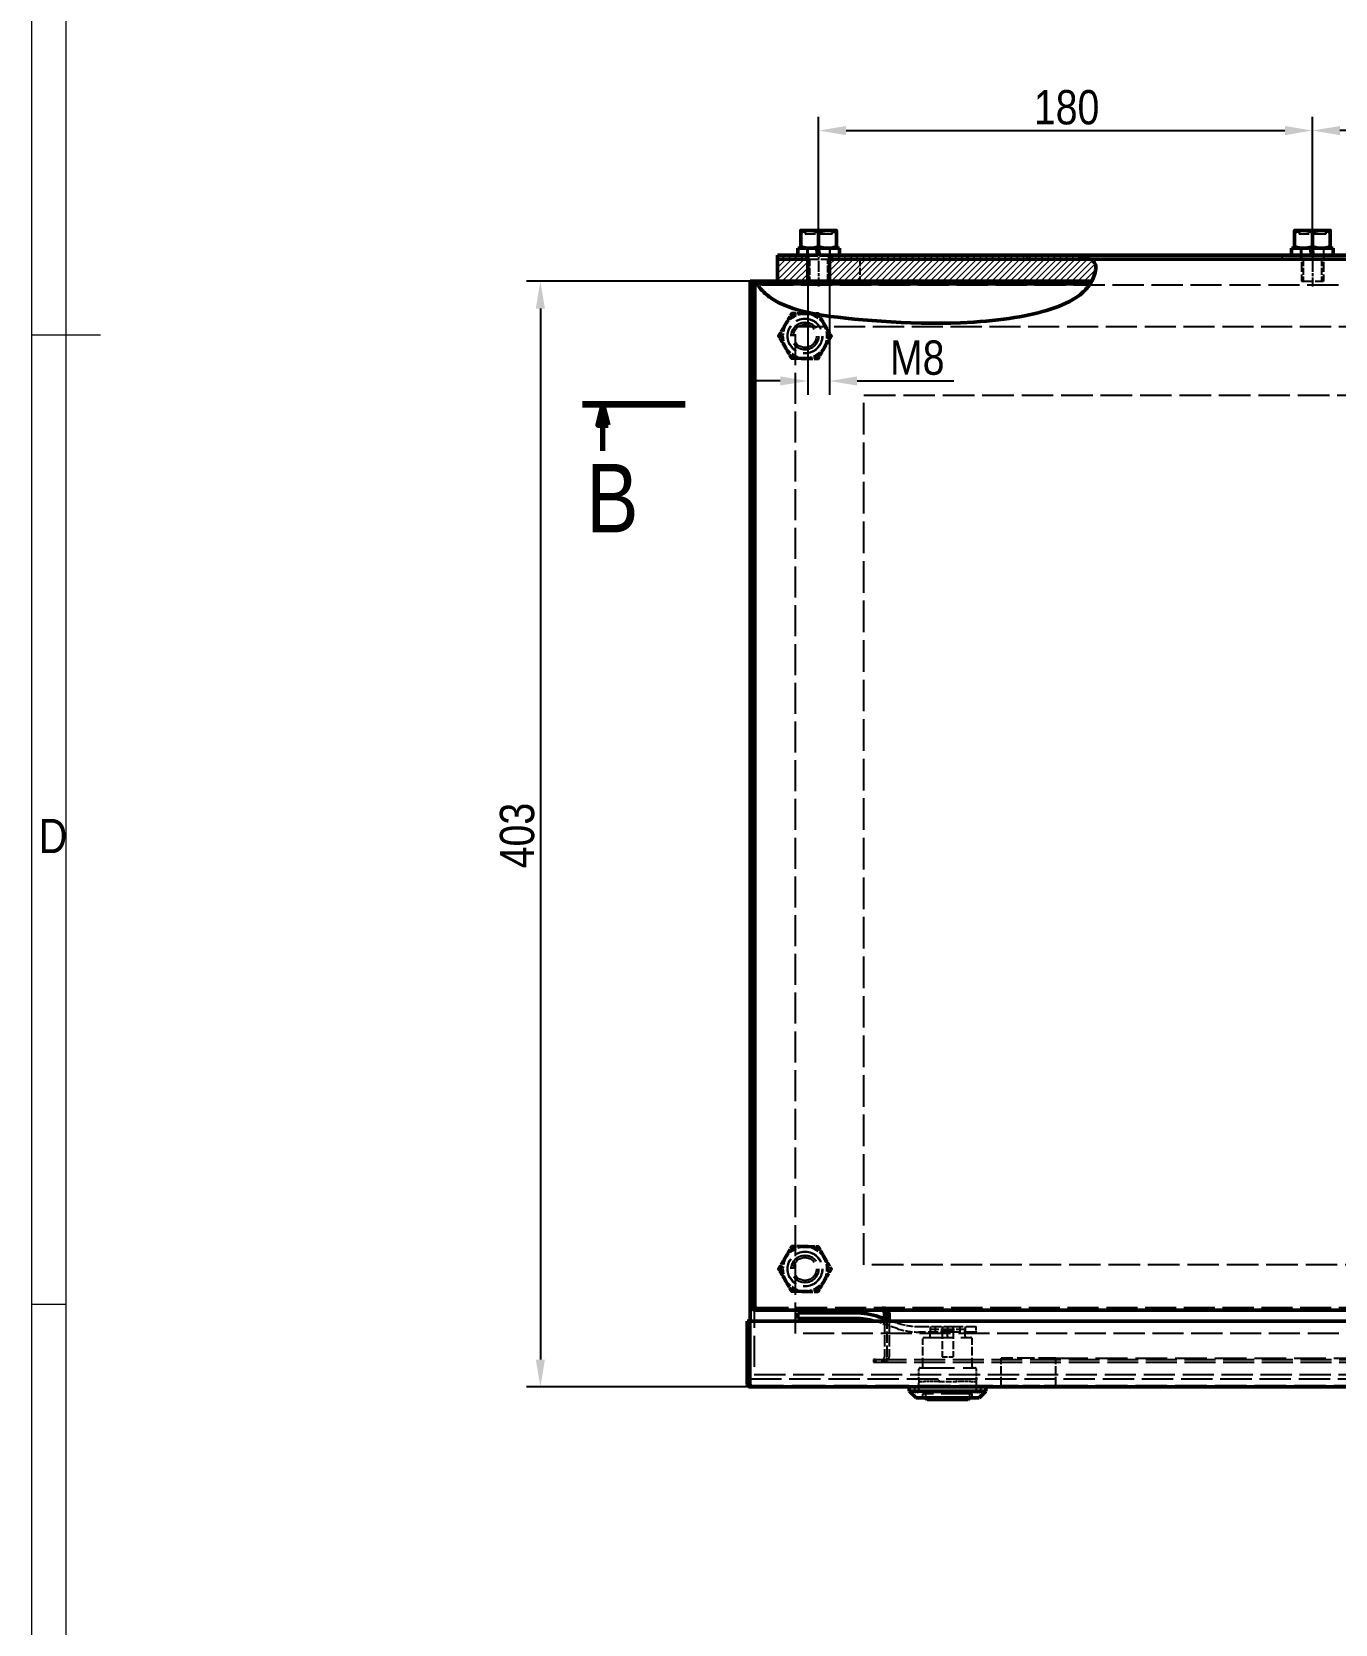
# Model space of a CAD drawing. Header units: millimetres. Extents: x 0 to 19094, y -1 to 2103.
# Drawn here: x 46 to 521, y 580 to 1161 of the extents above; entities that cross this region are included whole.
import ezdxf

# ---------------------------------------------------------------- set-up
doc = ezdxf.new("R2010")
doc.units = ezdxf.units.MM
doc.header["$LTSCALE"] = 2.5
for name, pattern in [('CHAIN', [0.7087, 0.4724, -0.0591, 0.1181, -0.0591]), ('DASHED', [0.2067, 0.1654, -0.0413]), ('DOUBLE_DASH_CHAIN', [1.2403, 0.6614, -0.0827, 0.1654, -0.0827, 0.1654, -0.0827])]:
    doc.linetypes.add(name, pattern=pattern)
for name, color, linetype, lineweight in [('Centerline (ANSI)', 7, 'Continuous', 25), ('Co ban', 7, 'Continuous', 50), ('Dimension (ANSI)', 7, 'Continuous', 25), ('Hatch (ANSI)', 7, 'Continuous', 18), ('Section Line (ANSI)', 7, 'DOUBLE_DASH_CHAIN', 70)]:
    doc.layers.add(name, color=color, linetype=linetype, lineweight=lineweight)
for name, color, linetype, lineweight, true_color in [('Khung ban ve', 5, 'Continuous', 15, 0x0000ff), ('Manh', 7, 'DASHED', 25, 0x008000), ('Manh khung ten', 7, 'Continuous', 15, 0x994c4c), ('Net chu', 30, 'Continuous', 15, 0xff7f00)]:
    doc.layers.add(name, color=color, linetype=linetype, lineweight=lineweight, true_color=true_color)
doc.styles.add('Linh_50', font='')
doc.styles.add('StandardAM_ANSI', font='')
doc.styles.add('Text Style102', font='')
doc.styles.get('Linh_50').set_extended_font_data('VNI-Helve-Condense')
doc.styles.get('StandardAM_ANSI').set_extended_font_data('VNI-Helve-Condense')
doc.styles.get('Text Style102').set_extended_font_data('VNI-Helve-Condense')
doc.dimstyles.new('Default - mm (ANSI)', dxfattribs={"dimscale": 2.5, "dimtxt": 5, "dimasz": 4, "dimexe": 2, "dimexo": 0.5, "dimgap": 0.8, "dimtad": 1, "dimtoh": 1, "dimdec": 0, "dimrnd": 1e-08, "dimzin": 4, "dimdsep": 46, "dimtxsty": 'StandardAM_ANSI', "dimcen": 0.09, "dimdle": 10, "dimclrd": 256, "dimclre": 256, "dimclrt": 256, "dimadec": 1, "dimazin": 1, "dimtfac": 0.61, "dimtofl": 0, "dimtmove": 0, "dimatfit": 3, "dimldrblk": 'DOT', "dimfxl": 1, "dimtolj": 1, "dimtzin": 4, "dimlwd": -1, "dimlwe": -1, "dimarcsym": 0})

# ---------------------------------------------------------------- blocks, each defined once
blk = doc.blocks.new('Borders A0_Khung chi tiet')
at = {"layer": 'Khung ban ve'}
for p, q in [((23.43, 10), (23.43, 830.09)), ((18.43, 420.04), (28.43, 420.04))]:
    blk.add_line(p, q, dxfattribs=at)
at = {"layer": 'Manh khung ten'}
for p, q in [((18.43, 5), (18.43, 835.09)), ((23.43, 278.72), (18.43, 278.72))]:
    blk.add_line(p, q, dxfattribs=at)
at = {"layer": 'Net chu', "style": 'Linh_50'}
blk.add_text('D', height=5, dxfattribs=at).set_placement((19.46, 344.5))
blk = doc.blocks.new('*D9')
at = {"layer": 'Defpoints', "color": 0, "transparency": 16777216}
for p in [(309.9, 1069.71), (231.45, 666.71), (307.9, 666.71)]:
    blk.add_point(p, dxfattribs=at)
at = {"layer": 'Dimension (ANSI)', "transparency": 16777216}
for p, q in [((308.65, 1069.71), (226.45, 1069.71)), ((231.45, 1059.71), (231.45, 676.71)), ((306.65, 666.71), (226.45, 666.71))]:
    blk.add_line(p, q, dxfattribs=at)
for points in [[(229.79, 1059.71), (233.12, 1059.71), (231.45, 1069.71)], [(229.79, 676.71), (233.12, 676.71), (231.45, 666.71)]]:
    blk.add_solid(points, dxfattribs=at)
at = {"layer": 'Dimension (ANSI)', "color": 150, "true_color": 0x0080ff, "transparency": 16777216, "insert": (216.69, 855.72), "char_height": 12.5, "attachment_point": 1, "rotation": 90, "style": 'StandardAM_ANSI'}
blk.add_mtext('\\A1;403', dxfattribs=at)
blk = doc.blocks.new('_Dot')
at = {"color": 0, "linetype": 'ByBlock', "lineweight": -2}
blk.add_line((-0.5, 0), (-1, 0), dxfattribs=at)
at = {"color": 0, "linetype": 'ByBlock', "const_width": 0.5}
blk.add_lwpolyline([(-0.25, 0, 1), (0.25, 0, 1)], format="xyb", close=True, dxfattribs=at)
blk = doc.blocks.new('2dTransSection1')
at = {"layer": 'Section Line (ANSI)', "linetype": 'Continuous', "lineweight": 140}
for p, q in [((113.71, 409.88), (98.71, 409.88)), ((405.06, 409.88), (390.06, 409.88))]:
    blk.add_line(p, q, dxfattribs=at)
at = {"layer": 'Section Line (ANSI)', "linetype": 'Continuous'}
for p, q in [((101.71, 409.88), (100.96, 406.88)), ((101.71, 406.88), (101.71, 409.88)), ((102.46, 406.88), (101.71, 409.88)), ((402.06, 409.88), (401.31, 406.88)), ((402.06, 406.88), (402.06, 409.88)), ((402.81, 406.88), (402.06, 409.88)), ((100.96, 406.88), (102.46, 406.88)), ((101.71, 403.17), (101.71, 406.88)), ((401.31, 406.88), (402.81, 406.88)), ((402.06, 403.17), (402.06, 406.88))]:
    blk.add_line(p, q, dxfattribs=at)
at = {"layer": 'Section Line (ANSI)', "linetype": 'Continuous', "flags": 128}
for points in [[(102.46, 406.88), (101.71, 409.88), (100.96, 406.88), (102.46, 406.88)], [(402.81, 406.88), (402.06, 409.88), (401.31, 406.88), (402.81, 406.88)]]:
    blk.add_lwpolyline(points, dxfattribs=at)
at = {"layer": 'Section Line (ANSI)'}
for points in [[(102.46, 406.88), (101.71, 409.88), (100.96, 406.88), (102.46, 406.88)], [(402.81, 406.88), (402.06, 409.88), (401.31, 406.88), (402.81, 406.88)]]:
    blk.add_solid(points, dxfattribs=at)
at = {"layer": 'Section Line (ANSI)', "char_height": 10, "attachment_point": 7, "style": 'Text Style102'}
for insert in [(99.26, 391.25), (399.63, 390.71)]:
    blk.add_mtext('B', dxfattribs=dict(at, insert=insert))
blk = doc.blocks.new('*D16')
at = {"layer": 'Defpoints', "color": 0, "transparency": 16777216}
for p in [(512.9, 1124.58), (332.9, 1083.14), (512.9, 1083.14)]:
    blk.add_point(p, dxfattribs=at)
at = {"layer": 'Dimension (ANSI)', "transparency": 16777216}
for p, q in [((332.9, 1084.39), (332.9, 1129.58)), ((512.9, 1084.39), (512.9, 1129.58)), ((342.9, 1124.58), (502.9, 1124.58))]:
    blk.add_line(p, q, dxfattribs=at)
for points in [[(342.9, 1126.24), (342.9, 1122.91), (332.9, 1124.58)], [(502.9, 1126.24), (502.9, 1122.91), (512.9, 1124.58)]]:
    blk.add_solid(points, dxfattribs=at)
at = {"layer": 'Dimension (ANSI)', "color": 150, "true_color": 0x0080ff, "transparency": 16777216, "insert": (411.35, 1139.34), "char_height": 12.5, "attachment_point": 1, "style": 'StandardAM_ANSI'}
blk.add_mtext('\\A1;180', dxfattribs=at)
blk = doc.blocks.new('*D17')
at = {"layer": 'Defpoints', "color": 0, "transparency": 16777216}
for p in [(512.9, 1124.58), (512.9, 1083.14), (692.9, 1083.14)]:
    blk.add_point(p, dxfattribs=at)
at = {"layer": 'Dimension (ANSI)', "transparency": 16777216}
for p, q in [((512.9, 1084.39), (512.9, 1129.58)), ((692.9, 1084.39), (692.9, 1129.58)), ((682.9, 1124.58), (522.9, 1124.58))]:
    blk.add_line(p, q, dxfattribs=at)
for points in [[(522.9, 1126.24), (522.9, 1122.91), (512.9, 1124.58)], [(682.9, 1126.24), (682.9, 1122.91), (692.9, 1124.58)]]:
    blk.add_solid(points, dxfattribs=at)
at = {"layer": 'Dimension (ANSI)', "color": 150, "true_color": 0x0080ff, "transparency": 16777216, "insert": (591.35, 1139.34), "char_height": 12.5, "attachment_point": 1, "style": 'StandardAM_ANSI'}
blk.add_mtext('\\A1;180', dxfattribs=at)
blk = doc.blocks.new('*D21')
at = {"layer": 'Defpoints', "color": 0, "transparency": 16777216}
for p in [(328.9, 1069.67), (336.9, 1069.67), (336.9, 1033.32)]:
    blk.add_point(p, dxfattribs=at)
at = {"layer": 'Dimension (ANSI)', "transparency": 16777216}
for p, q in [((328.9, 1068.42), (328.9, 1028.32)), ((336.9, 1068.42), (336.9, 1028.32)), ((318.9, 1033.32), (308.9, 1033.32)), ((346.9, 1033.32), (382.13, 1033.32))]:
    blk.add_line(p, q, dxfattribs=at)
for points in [[(318.9, 1034.99), (318.9, 1031.66), (328.9, 1033.32)], [(346.9, 1034.99), (346.9, 1031.66), (336.9, 1033.32)]]:
    blk.add_solid(points, dxfattribs=at)
at = {"layer": 'Dimension (ANSI)', "color": 150, "true_color": 0x0080ff, "transparency": 16777216, "insert": (358.9, 1048.09), "char_height": 12.5, "attachment_point": 1, "style": 'StandardAM_ANSI'}
blk.add_mtext('\\A1;\\fVNI-Helve-Condense|b0|i0;\\H12.5000;M8', dxfattribs=at)

msp = doc.modelspace()

# ---------------------------------------------------------------- hatches: boundary and pattern name
at = {"layer": 'Hatch (ANSI)'}
h = msp.add_hatch(dxfattribs=at)
h.set_pattern_fill('ANSI31', color=256, scale=12.7, angle=90.00021, style=0)
h.set_pattern_definition([(135.00021, (-90, 0), (-1.1225279, -1.1225361), [])])
edge = h.paths.add_edge_path()
edge.add_spline(control_points=[(427.733, 1079.205), (428.661, 1078.955), (429.539, 1078.693), (430.955, 1078.185), (431.502, 1077.95), (431.955, 1077.705)], knot_values=[0.2055939, 0.2055939, 0.2055939, 0.2055939, 0.5032039, 0.5032039, 0.7626505, 0.7626505, 0.7626505, 0.7626505], degree=3, periodic=0)
edge.add_line((431.955, 1077.705), (337.149, 1077.705))
edge.add_line((337.149, 1077.705), (337.149, 1079.205))
edge.add_line((337.149, 1079.205), (340.509, 1079.205))
edge.add_line((340.509, 1079.205), (427.733, 1079.205))
h.paths.add_polyline_path([(328.649, 1079.205), (328.649, 1077.705), (317.899, 1077.705), (317.899, 1079.205), (325.289, 1079.205)])
h = msp.add_hatch(dxfattribs=at)
h.set_pattern_fill('ANSI31', color=256, scale=12.7, style=0)
h.set_pattern_definition([(45, (-90, 0), (-1.122532, 1.122532), [])])
edge = h.paths.add_edge_path()
edge.add_line((336.899, 1077.705), (336.899, 1069.705))
edge.add_line((336.899, 1069.705), (432.456, 1069.705))
edge.add_spline(control_points=[(432.456, 1069.705), (433.218, 1071.134), (433.68, 1072.582), (433.928, 1074.197), (433.964, 1074.724), (433.847, 1075.58), (433.752, 1075.908), (433.411, 1076.555), (433.16, 1076.854), (432.585, 1077.33), (432.296, 1077.52), (431.955, 1077.705)], knot_values=[0.1325863, 0.1325863, 0.1325863, 0.1325863, 0.7300452, 0.7300452, 0.9949712, 0.9949712, 1.1729776, 1.1729776, 1.3690624, 1.3690624, 1.5126166, 1.5126166, 1.5126166, 1.5126166], degree=3, periodic=0)
edge.add_line((431.955, 1077.705), (337.149, 1077.705))
edge.add_line((337.149, 1077.705), (336.899, 1077.705))
h.paths.add_polyline_path([(328.899, 1077.705), (328.899, 1069.705), (317.899, 1069.705), (317.899, 1077.705), (328.649, 1077.705)])
h = msp.add_hatch(dxfattribs=at)
h.set_pattern_fill('ANSI31', color=256, scale=12.7, angle=-90, style=0)
h.set_pattern_definition([(315, (-90, 0), (1.122532, 1.122532), [])])
edge = h.paths.add_edge_path()
edge.add_line((328.899, 1069.705), (328.899, 1069.665))
edge.add_line((328.899, 1069.665), (336.899, 1069.665))
edge.add_line((336.899, 1069.665), (336.899, 1069.705))
edge.add_line((336.899, 1069.705), (432.456, 1069.705))
edge.add_spline(control_points=[(432.456, 1069.705), (432.456, 1069.705), (432.452, 1069.698), (432.425, 1069.647), (432.383, 1069.568), (432.249, 1069.328), (432.154, 1069.163), (431.985, 1068.888), (431.929, 1068.798), (431.869, 1068.705)], knot_values=[0.7208203, 0.7208203, 0.7208203, 0.7208203, 0.7476754, 0.7476754, 0.8135062, 0.8135062, 0.8862723, 0.8862723, 0.9194441, 0.9194441, 0.9194441, 0.9194441], degree=3, periodic=0)
edge.add_line((431.869, 1068.705), (310.434, 1068.705))
edge.add_spline(control_points=[(310.434, 1068.705), (310.412, 1068.738), (310.391, 1068.77), (310.234, 1069.012), (310.116, 1069.203), (309.949, 1069.482), (309.892, 1069.58), (309.833, 1069.683), (309.821, 1069.705), (309.821, 1069.705)], knot_values=[0.4046061, 0.4046061, 0.4046061, 0.4046061, 0.4171175, 0.4171175, 0.4998919, 0.4998919, 0.5680755, 0.5680755, 0.6177143, 0.6177143, 0.6177143, 0.6177143], degree=3, periodic=0)
edge.add_line((309.821, 1069.705), (317.899, 1069.705))
edge.add_line((317.899, 1069.705), (328.899, 1069.705))

# ---------------------------------------------------------------- linework, layer by layer
at = {"layer": 'Centerline (ANSI)', "linetype": 'CHAIN', "ltscale": 3.410825}
for p, q in [((332.899, 1083.14), (332.899, 1067.79)), ((512.899, 1083.14), (512.899, 1067.79))]:
    msp.add_line(p, q, dxfattribs=at)
at = {"layer": 'Co ban'}
for p, q in [((329.649, 1088.165), (326.399, 1088.165)), ((326.399, 1082.246), (326.399, 1087.584)), ((336.149, 1088.165), (329.649, 1088.165)), ((332.899, 1082.246), (332.899, 1087.584)), ((339.399, 1088.165), (336.149, 1088.165)), ((339.399, 1082.246), (339.399, 1087.584)), ((509.649, 1088.165), (506.399, 1088.165)), ((506.399, 1082.246), (506.399, 1087.584)), ((516.149, 1088.165), (509.649, 1088.165)), ((512.899, 1082.246), (512.899, 1087.584)), ((519.399, 1088.165), (516.149, 1088.165)), ((519.399, 1082.246), (519.399, 1087.584)), ((325.289, 1081.665), (332.158, 1081.665)), ((325.289, 1081.665), (325.289, 1079.205)), ((332.158, 1081.665), (332.591, 1079.205)), ((332.158, 1081.665), (332.773, 1081.665)), ((333.206, 1079.205), (332.773, 1081.665)), ((332.773, 1081.665), (340.509, 1081.665)), ((340.509, 1081.665), (340.509, 1079.205)), ((505.289, 1081.665), (512.158, 1081.665)), ((505.289, 1081.665), (505.289, 1079.205)), ((512.158, 1081.665), (512.591, 1079.205)), ((512.158, 1081.665), (512.773, 1081.665)), ((513.206, 1079.205), (512.773, 1081.665)), ((512.773, 1081.665), (520.509, 1081.665)), ((520.509, 1081.665), (520.509, 1079.205)), ((317.899, 1079.205), (325.289, 1079.205)), ((317.899, 1077.705), (317.899, 1079.205)), ((317.899, 1077.705), (328.899, 1077.705)), ((317.899, 1069.705), (317.899, 1077.705)), ((328.649, 1077.705), (317.899, 1077.705)), ((332.591, 1079.205), (325.289, 1079.205)), ((328.649, 1079.205), (328.649, 1077.705)), ((328.899, 1079.205), (328.899, 1069.665)), ((340.509, 1079.205), (333.206, 1079.205)), ((336.899, 1079.205), (336.899, 1069.665)), ((336.899, 1077.705), (431.955, 1077.705)), ((337.149, 1077.705), (337.149, 1079.205)), ((431.955, 1077.705), (337.149, 1077.705)), ((340.509, 1079.205), (427.733, 1079.205)), ((702.899, 1079.205), (427.733, 1079.205)), ((702.899, 1077.705), (431.955, 1077.705)), ((702.899, 1077.705), (431.955, 1077.705)), ((307.899, 1069.705), (307.899, 1067.705)), ((309.899, 1069.705), (307.899, 1069.705)), ((309.821, 1069.705), (328.899, 1069.705)), ((309.899, 1069.705), (399.821, 1069.705)), ((309.899, 1069.705), (309.899, 1067.705)), ((431.869, 1068.705), (310.434, 1068.705)), ((328.899, 1069.705), (317.899, 1069.705)), ((328.899, 1069.665), (336.899, 1069.665)), ((336.899, 1069.705), (432.456, 1069.705)), ((432.456, 1069.705), (336.899, 1069.705)), ((307.899, 1067.705), (307.899, 696.705)), ((308.899, 1067.705), (307.899, 1067.705)), ((308.899, 1067.705), (308.899, 696.705)), ((309.606, 1067.705), (309.899, 1067.705)), ((309.606, 696.705), (309.606, 1067.705)), ((307.899, 696.705), (307.899, 690.705)), ((306.899, 690.705), (306.899, 667.705)), ((307.399, 690.705), (306.899, 690.705)), ((307.399, 667.705), (307.399, 690.705)), ((307.752, 667.705), (307.752, 690.705)), ((307.752, 690.705), (806.045, 690.705)), ((309.899, 695.291), (309.899, 694.705)), ((309.899, 694.705), (310.606, 694.705)), ((805.192, 694.705), (310.606, 694.705)), ((325.37, 693.705), (327.293, 693.705)), ((325.37, 693.705), (325.37, 691.705)), ((327.293, 691.705), (325.37, 691.705)), ((327.293, 693.705), (346.313, 693.705)), ((346.313, 691.705), (327.293, 691.705)), ((354.852, 692.32), (356.899, 691.637)), ((356.899, 693.705), (356.899, 690.705)), ((357.899, 690.705), (357.899, 693.705)), ((357.899, 691.304), (358.606, 691.068)), ((358.606, 693.705), (358.606, 690.705)), ((307.399, 667.705), (306.899, 667.705)), ((307.899, 667.705), (307.752, 667.705)), ((307.899, 667.705), (307.899, 666.705)), ((805.899, 666.705), (307.899, 666.705)), ((365.899, 666.705), (365.899, 665.205)), ((368.399, 662.705), (365.899, 665.205)), ((393.899, 665.205), (365.899, 665.205)), ((368.399, 662.705), (391.399, 662.705)), ((387.399, 662.205), (372.399, 662.205)), ((391.399, 662.705), (393.899, 665.205)), ((393.899, 666.705), (393.899, 665.205))]:
    msp.add_line(p, q, dxfattribs=at)
for centre, radius, start, end in [((309.899, 1067.705), 2, 90, 180), ((309.899, 1067.705), 1, 90, 180), ((309.899, 696.705), 1, 180, 260.634461), ((346.313, 666.705), 27, 71.565051, 90), ((346.313, 666.705), 25, 73.739795, 90), ((355.899, 693.705), 2, 0, 24.556595), ((307.899, 667.705), 1, 180, 270), ((307.899, 667.705), 0.5, 180, 270), ((372.399, 662.705), 0.5, 180, 270), ((387.399, 662.705), 0.5, 270, 0)]:
    msp.add_arc(centre, radius, start, end, dxfattribs=at)
for points in [[(326.399, 1087.584), (326.399, 1088.165), (326.399, 1088.165)], [(329.649, 1088.165), (328.141, 1088.165), (326.399, 1087.584)], [(332.899, 1087.584), (331.157, 1088.165), (329.649, 1088.165)], [(336.149, 1088.165), (334.641, 1088.165), (332.899, 1087.584)], [(339.399, 1087.584), (337.657, 1088.165), (336.149, 1088.165)], [(339.399, 1088.165), (339.399, 1088.165), (339.399, 1087.584)], [(506.399, 1087.584), (506.399, 1088.165), (506.399, 1088.165)], [(509.649, 1088.165), (508.141, 1088.165), (506.399, 1087.584)], [(512.899, 1087.584), (511.157, 1088.165), (509.649, 1088.165)], [(516.149, 1088.165), (514.641, 1088.165), (512.899, 1087.584)], [(519.399, 1087.584), (517.657, 1088.165), (516.149, 1088.165)], [(519.399, 1088.165), (519.399, 1088.165), (519.399, 1087.584)], [(326.399, 1082.246), (328.141, 1081.665), (329.649, 1081.665)], [(326.399, 1081.665), (326.399, 1081.665), (326.399, 1082.246)], [(329.649, 1081.665), (331.157, 1081.665), (332.899, 1082.246)], [(332.899, 1082.246), (334.641, 1081.665), (336.149, 1081.665)], [(336.149, 1081.665), (337.657, 1081.665), (339.399, 1082.246)], [(339.399, 1082.246), (339.399, 1081.665), (339.399, 1081.665)], [(506.399, 1082.246), (508.141, 1081.665), (509.649, 1081.665)], [(506.399, 1081.665), (506.399, 1081.665), (506.399, 1082.246)], [(509.649, 1081.665), (511.157, 1081.665), (512.899, 1082.246)], [(512.899, 1082.246), (514.641, 1081.665), (516.149, 1081.665)], [(516.149, 1081.665), (517.657, 1081.665), (519.399, 1082.246)], [(519.399, 1082.246), (519.399, 1081.665), (519.399, 1081.665)]]:
    msp.add_rational_spline(points, [1, 1.0379548493, 1], degree=2, dxfattribs=at)
for points, knots in [([(427.733, 1079.205), (428.661, 1078.955), (429.539, 1078.693), (430.955, 1078.185), (431.502, 1077.95), (431.955, 1077.705)], [0.20559393, 0.20559393, 0.20559393, 0.20559393, 0.50320388, 0.50320388, 0.7626505, 0.7626505, 0.7626505, 0.7626505]), ([(431.955, 1077.705), (432.296, 1077.52), (432.585, 1077.33), (433.16, 1076.854), (433.411, 1076.555), (433.752, 1075.908), (433.847, 1075.58), (433.964, 1074.724), (433.928, 1074.197), (433.68, 1072.582), (433.218, 1071.134), (432.456, 1069.705)], [0.1325863, 0.1325863, 0.1325863, 0.1325863, 0.2761405, 0.2761405, 0.4722254, 0.4722254, 0.6502318, 0.6502318, 0.9151577, 0.9151577, 1.5126166, 1.5126166, 1.5126166, 1.5126166]), ([(311.144, 1067.705), (311.115, 1067.743), (311.086, 1067.782), (310.946, 1067.968), (310.837, 1068.118), (310.603, 1068.45), (310.481, 1068.631), (310.234, 1069.012), (310.116, 1069.203), (309.949, 1069.482), (309.892, 1069.58), (309.833, 1069.683), (309.821, 1069.705), (309.821, 1069.705)], [0.28185795, 0.28185795, 0.28185795, 0.28185795, 0.29591986, 0.29591986, 0.3499853, 0.3499853, 0.41711755, 0.41711755, 0.49989195, 0.49989195, 0.56807554, 0.56807554, 0.61771427, 0.61771427, 0.61771427, 0.61771427]), ([(432.456, 1069.705), (432.456, 1069.705), (432.452, 1069.698), (432.425, 1069.647), (432.383, 1069.568), (432.249, 1069.328), (432.154, 1069.163), (431.928, 1068.794), (431.8, 1068.596), (431.56, 1068.244), (431.453, 1068.095), (431.283, 1067.866), (431.222, 1067.785), (431.16, 1067.705)], [0.72082026, 0.72082026, 0.72082026, 0.72082026, 0.74767535, 0.74767535, 0.8135062, 0.8135062, 0.88627234, 0.88627234, 0.95577868, 0.95577868, 1.00566682, 1.00566682, 1.03282275, 1.03282275, 1.03282275, 1.03282275]), ([(431.16, 1067.705), (430.188, 1066.454), (428.81, 1065.105), (423.734, 1061.757), (419.95, 1060.217), (408.292, 1056.737), (397.785, 1055.068), (366.055, 1053.802), (343.639, 1055.645), (327.267, 1058.521), (322.755, 1059.739), (317.352, 1062.347), (315.758, 1063.309), (313.127, 1065.428), (312.064, 1066.501), (311.144, 1067.705)], [0.0605664, 0.0605664, 0.0605664, 0.0605664, 0.5102366, 0.5102366, 1.1750131, 1.1750131, 2.4288252, 2.4288252, 4.202982, 4.202982, 5.0592822, 5.0592822, 5.4421655, 5.4421655, 5.7562879, 5.7562879, 5.7562879, 5.7562879]), ([(307.899, 696.705), (307.899, 695.959), (308.355, 695.231), (309.026, 694.906), (309.297, 694.774), (309.598, 694.705), (309.899, 694.705)], [0, 0, 0, 0, 1.1192119, 1.1192119, 1.1192119, 1.5707963, 1.5707963, 1.5707963, 1.5707963]), ([(310.606, 694.705), (310.233, 694.705), (309.869, 695.161), (309.706, 695.832), (309.64, 696.103), (309.606, 696.404), (309.606, 696.705)], [-1.5707963, -1.5707963, -1.5707963, -1.5707963, -0.4515844, -0.4515844, -0.4515844, 0, 0, 0, 0]), ([(356.899, 693.705), (356.899, 694.098), (356.645, 694.478), (356.282, 694.629), (356.161, 694.679), (356.03, 694.705), (355.899, 694.705)], [-3.1415927, -3.1415927, -3.1415927, -3.1415927, -1.9641934, -1.9641934, -1.9641934, -1.5707963, -1.5707963, -1.5707963, -1.5707963]), ([(358.606, 693.705), (358.606, 694.098), (358.098, 694.478), (357.373, 694.629), (357.13, 694.679), (356.868, 694.705), (356.606, 694.705)], [-3.1415927, -3.1415927, -3.1415927, -3.1415927, -1.9641934, -1.9641934, -1.9641934, -1.5707963, -1.5707963, -1.5707963, -1.5707963])]:
    msp.add_open_spline(points, degree=3, knots=knots, dxfattribs=at)
at = {"layer": 'Manh', "ltscale": 0.990342}
for p, q in [((328.024, 1088.165), (328.024, 1086.865)), ((337.774, 1088.165), (337.774, 1086.865)), ((508.024, 1088.165), (508.024, 1086.865)), ((517.774, 1088.165), (517.774, 1086.865))]:
    msp.add_line(p, q, dxfattribs=at)
at = {"layer": 'Manh', "ltscale": 11.668273}
for p, q in [((337.774, 1086.865), (328.024, 1086.865)), ((517.774, 1086.865), (508.024, 1086.865))]:
    msp.add_line(p, q, dxfattribs=at)
at = {"layer": 'Manh', "ltscale": 1.874121}
for p, q in [((328.719, 1079.205), (328.719, 1081.665)), ((337.079, 1079.205), (337.079, 1081.665)), ((508.719, 1079.205), (508.719, 1081.665)), ((517.079, 1079.205), (517.079, 1081.665))]:
    msp.add_line(p, q, dxfattribs=at)
at = {"layer": 'Manh', "ltscale": 1.56937}
for p, q in [((328.899, 1081.265), (328.899, 1079.205)), ((336.899, 1081.265), (336.899, 1079.205))]:
    msp.add_line(p, q, dxfattribs=at)
at = {"layer": 'Manh', "ltscale": 8.837692}
for p, q in [((508.899, 1081.265), (508.899, 1069.665)), ((516.899, 1081.265), (516.899, 1069.665))]:
    msp.add_line(p, q, dxfattribs=at)
at = {"layer": 'Manh', "ltscale": 0.515311}
for p, q in [((328.899, 1077.705), (329.575, 1077.705)), ((336.222, 1077.705), (336.899, 1077.705)), ((329.575, 1069.705), (328.899, 1069.705)), ((336.899, 1069.705), (336.222, 1069.705))]:
    msp.add_line(p, q, dxfattribs=at)
at = {"layer": 'Manh', "ltscale": 6.094929}
for p, q in [((329.575, 1077.705), (329.575, 1069.705)), ((336.222, 1069.705), (336.222, 1077.705)), ((347.899, 1077.705), (347.899, 1069.705)), ((509.575, 1077.705), (509.575, 1069.705)), ((516.222, 1077.705), (516.222, 1069.705)), ((328.899, 1069.705), (336.899, 1069.705)), ((379.899, 687.705), (374.242, 687.705)), ((385.556, 687.705), (379.899, 687.705))]:
    msp.add_line(p, q, dxfattribs=at)
at = {"layer": 'Manh', "ltscale": 7.954738}
msp.add_line((329.575, 1077.705), (336.222, 1077.705), dxfattribs=at)
at = {"layer": 'Manh', "ltscale": 0.468879}
msp.add_line((333.206, 1079.205), (332.591, 1079.205), dxfattribs=at)
at = {"layer": 'Manh', "ltscale": 1.142718}
for p, q in [((386.899, 1077.705), (386.899, 1079.205)), ((408.899, 1077.705), (408.899, 1079.205)), ((501.899, 1077.705), (501.899, 1079.205)), ((508.649, 1077.705), (508.649, 1079.205)), ((517.149, 1077.705), (517.149, 1079.205)), ((367.899, 666.705), (367.899, 665.205)), ((369.399, 665.205), (369.399, 666.705)), ((370.899, 662.705), (370.899, 664.205)), ((371.899, 664.205), (371.899, 662.705)), ((387.899, 664.205), (387.899, 662.705)), ((388.899, 662.705), (388.899, 664.205)), ((391.899, 666.705), (391.899, 665.205))]:
    msp.add_line(p, q, dxfattribs=at)
at = {"layer": 'Manh', "ltscale": 27.437971}
msp.add_line((309.399, 1068.205), (309.399, 671.205), dxfattribs=at)
at = {"layer": 'Manh', "ltscale": 27.479439}
for p, q in [((806.399, 1068.205), (309.399, 1068.205)), ((309.399, 671.205), (806.399, 671.205))]:
    msp.add_line(p, q, dxfattribs=at)
at = {"layer": 'Manh', "ltscale": 29.200064}
msp.add_line((400.434, 1068.705), (309.899, 1068.705), dxfattribs=at)
at = {"layer": 'Manh', "ltscale": 0.761779}
for p, q in [((347.899, 1069.705), (347.899, 1068.705)), ((309.899, 695.705), (310.606, 695.705)), ((310.606, 695.705), (310.606, 694.705)), ((355.899, 694.705), (355.899, 695.705)), ((356.606, 695.705), (356.606, 694.705)), ((353.606, 676.705), (352.899, 676.705)), ((352.899, 676.705), (352.899, 675.705)), ((352.899, 675.705), (353.606, 675.705)), ((353.606, 676.705), (353.606, 675.705)), ((355.899, 676.705), (355.899, 675.705)), ((356.606, 676.705), (356.606, 675.705)), ((369.399, 667.205), (369.399, 668.205))]:
    msp.add_line(p, q, dxfattribs=at)
at = {"layer": 'Manh', "ltscale": 9.57395}
msp.add_line((508.899, 1069.665), (516.899, 1069.665), dxfattribs=at)
at = {"layer": 'Manh', "ltscale": 27.315693}
msp.add_line((324.399, 686.205), (324.399, 1053.205), dxfattribs=at)
at = {"layer": 'Manh', "ltscale": 27.385612}
for p, q in [((324.399, 1053.205), (791.399, 1053.205)), ((791.399, 686.205), (324.399, 686.205))]:
    msp.add_line(p, q, dxfattribs=at)
at = {"layer": 'Manh', "ltscale": 27.884066}
msp.add_line((349.399, 711.205), (349.399, 1028.205), dxfattribs=at)
at = {"layer": 'Manh', "ltscale": 27.826435}
for p, q in [((349.399, 1028.205), (766.399, 1028.205)), ((766.399, 711.205), (349.399, 711.205))]:
    msp.add_line(p, q, dxfattribs=at)
at = {"layer": 'Manh', "ltscale": 15.999352}
msp.add_line((307.899, 690.705), (307.899, 669.705), dxfattribs=at)
at = {"layer": 'Manh', "ltscale": 0.31548}
msp.add_line((309.899, 695.705), (309.899, 695.291), dxfattribs=at)
at = {"layer": 'Manh', "ltscale": 27.345955}
msp.add_line((310.606, 695.705), (805.192, 695.705), dxfattribs=at)
at = {"layer": 'Manh', "ltscale": 0.803525}
msp.add_line((356.899, 691.637), (357.899, 691.304), dxfattribs=at)
at = {"layer": 'Manh', "ltscale": 9.904323}
for p, q in [((356.899, 690.705), (356.899, 677.705)), ((357.899, 677.705), (357.899, 690.705)), ((358.606, 690.705), (358.606, 677.705))]:
    msp.add_line(p, q, dxfattribs=at)
at = {"layer": 'Manh', "ltscale": 2.851262}
msp.add_line((358.606, 691.068), (362.154, 689.885), dxfattribs=at)
at = {"layer": 'Manh', "ltscale": 5.868368}
msp.add_line((361.522, 687.988), (354.219, 690.422), dxfattribs=at)
at = {"layer": 'Manh', "ltscale": 8.842062}
for p, q in [((369.427, 688.705), (381.024, 688.705)), ((381.024, 686.705), (369.427, 686.705))]:
    msp.add_line(p, q, dxfattribs=at)
at = {"layer": 'Manh', "ltscale": 1.523657}
for p, q in [((373.535, 688.705), (373.535, 686.705)), ((373.535, 685.205), (373.535, 687.205)), ((375.399, 688.705), (375.399, 686.705)), ((378.035, 688.705), (378.035, 686.705)), ((379.899, 688.705), (379.899, 686.705)), ((379.899, 685.205), (379.899, 687.205)), ((381.763, 688.705), (381.763, 686.705)), ((384.399, 688.705), (384.399, 686.705)), ((386.263, 688.705), (386.263, 686.705)), ((386.263, 685.205), (386.263, 687.205)), ((390.37, 686.705), (390.37, 688.705))]:
    msp.add_line(p, q, dxfattribs=at)
at = {"layer": 'Manh', "ltscale": 0.53863}
for p, q in [((377.899, 687.205), (377.399, 687.705)), ((381.899, 687.205), (382.399, 687.705))]:
    msp.add_line(p, q, dxfattribs=at)
at = {"layer": 'Manh', "ltscale": 4.786925}
for p, q in [((377.899, 687.205), (381.899, 687.205)), ((377.899, 677.705), (381.899, 677.705))]:
    msp.add_line(p, q, dxfattribs=at)
at = {"layer": 'Manh', "ltscale": 7.237747}
for p, q in [((377.899, 687.205), (377.899, 677.705)), ((381.899, 687.205), (381.899, 677.705))]:
    msp.add_line(p, q, dxfattribs=at)
at = {"layer": 'Manh', "ltscale": 0.727532}
msp.add_line((379.899, 685.205), (379.899, 684.705), dxfattribs=at)
at = {"layer": 'Manh', "ltscale": 11.034303}
for p, q in [((381.024, 688.705), (390.37, 688.705)), ((390.37, 686.705), (381.024, 686.705))]:
    msp.add_line(p, q, dxfattribs=at)
at = {"layer": 'Manh', "ltscale": 7.618686}
for p, q in [((370.899, 674.205), (370.899, 684.205)), ((388.899, 674.205), (388.899, 684.205)), ((399.399, 667.205), (399.399, 677.205)), ((419.399, 667.205), (419.399, 677.205))]:
    msp.add_line(p, q, dxfattribs=at)
at = {"layer": 'Manh', "ltscale": 25.837965}
msp.add_line((371.399, 684.705), (388.399, 684.705), dxfattribs=at)
at = {"layer": 'Manh', "ltscale": 27.264954}
for p, q in [((353.606, 676.705), (762.192, 676.705)), ((353.606, 675.705), (762.192, 675.705))]:
    msp.add_line(p, q, dxfattribs=at)
at = {"layer": 'Manh', "ltscale": 3.047415}
for p, q in [((369.399, 669.205), (369.399, 673.205)), ((390.399, 669.205), (390.399, 673.205))]:
    msp.add_line(p, q, dxfattribs=at)
at = {"layer": 'Manh', "ltscale": 30.397606}
msp.add_line((369.899, 673.705), (389.899, 673.705), dxfattribs=at)
at = {"layer": 'Manh', "ltscale": 15.237473}
for p, q in [((419.399, 677.205), (399.399, 677.205)), ((399.399, 667.205), (419.399, 667.205))]:
    msp.add_line(p, q, dxfattribs=at)
at = {"layer": 'Manh', "ltscale": 28.009066}
for p, q in [((419.399, 677.205), (694.399, 677.205)), ((419.399, 667.205), (694.399, 667.205))]:
    msp.add_line(p, q, dxfattribs=at)
at = {"layer": 'Manh', "ltscale": 27.645311}
msp.add_line((307.899, 669.705), (807.899, 669.705), dxfattribs=at)
at = {"layer": 'Manh', "ltscale": 3.587162}
msp.add_line((369.399, 669.205), (369.399, 668.205), dxfattribs=at)
at = {"layer": 'Manh', "ltscale": 1.795034}
for p, q in [((369.899, 668.705), (371.399, 668.705)), ((388.399, 668.705), (389.899, 668.705))]:
    msp.add_line(p, q, dxfattribs=at)
at = {"layer": 'Manh', "ltscale": 2.251047}
for p, q in [((374.354, 668.705), (371.399, 668.705)), ((388.399, 668.705), (385.444, 668.705))]:
    msp.add_line(p, q, dxfattribs=at)
at = {"layer": 'Manh', "ltscale": 1.952863}
for p, q in [((376.697, 668.705), (374.354, 668.705)), ((385.444, 668.705), (383.1, 668.705))]:
    msp.add_line(p, q, dxfattribs=at)
at = {"layer": 'Manh', "ltscale": 0.21165}
for p, q in [((376.697, 668.983), (376.697, 668.705)), ((383.1, 668.705), (383.1, 668.983))]:
    msp.add_line(p, q, dxfattribs=at)
at = {"layer": 'Manh', "ltscale": 4.957244}
msp.add_line((376.697, 668.705), (383.1, 668.705), dxfattribs=at)
at = {"layer": 'Manh', "ltscale": 3.587153}
msp.add_line((390.399, 668.205), (390.399, 669.205), dxfattribs=at)
at = {"layer": 'Manh', "ltscale": 2.285536}
msp.add_line((390.399, 665.205), (390.399, 668.205), dxfattribs=at)
at = {"layer": 'Manh', "ltscale": 29.51137}
msp.add_line((307.899, 667.205), (399.399, 667.205), dxfattribs=at)
at = {"layer": 'Manh', "ltscale": 22.254475}
msp.add_line((391.399, 664.705), (368.399, 664.705), dxfattribs=at)
at = {"layer": 'Manh', "ltscale": 0.380839}
for p, q in [((369.399, 667.205), (369.399, 666.705)), ((375.038, 662.205), (375.038, 662.705)), ((375.503, 662.205), (375.503, 662.705)), ((376.567, 662.205), (376.567, 662.705)), ((376.766, 662.205), (376.766, 662.705)), ((377.251, 662.205), (377.251, 662.705)), ((377.651, 662.205), (377.651, 662.705)), ((378.116, 662.205), (378.116, 662.705)), ((379.718, 662.205), (379.718, 662.705)), ((380.183, 662.205), (380.183, 662.705)), ((380.85, 662.205), (380.85, 662.705)), ((381.315, 662.205), (381.315, 662.705)), ((382.878, 662.205), (382.878, 662.705)), ((383.244, 662.205), (383.244, 662.705)), ((383.709, 662.205), (383.709, 662.705)), ((385.272, 662.205), (385.272, 662.705)), ((391.899, 667.205), (391.899, 666.705)), ((483.399, 667.205), (483.399, 666.705)), ((487.399, 667.205), (487.399, 666.705)), ((501.649, 667.205), (501.649, 666.705)), ((507.149, 667.205), (507.149, 666.705)), ((509.399, 666.705), (509.399, 667.205))]:
    msp.add_line(p, q, dxfattribs=at)
at = {"layer": 'Manh', "ltscale": 27.357845}
msp.add_line((388.899, 664.205), (370.899, 664.205), dxfattribs=at)
at = {"layer": 'Manh', "ltscale": 25.837965}
for centre in [(327.899, 1049.705), (327.899, 709.705)]:
    msp.add_circle(centre, 6.375, dxfattribs=at)
at = {"layer": 'Manh', "ltscale": 25.331339}
for centre in [(327.899, 1049.705), (327.899, 709.705)]:
    msp.add_circle(centre, 6.25, dxfattribs=at)
at = {"layer": 'Manh', "ltscale": 30.397606}
for centre in [(327.899, 1049.705), (327.899, 709.705)]:
    msp.add_circle(centre, 5, dxfattribs=at)
at = {"layer": 'Manh', "ltscale": 30.020676}
for centre in [(327.899, 1049.705), (327.899, 709.705)]:
    msp.add_circle(centre, 4.938, dxfattribs=at)
at = {"layer": 'Manh', "ltscale": 25.461035}
for centre in [(327.899, 1049.705), (327.899, 709.705)]:
    msp.add_circle(centre, 4.188, dxfattribs=at)
at = {"layer": 'Manh', "ltscale": 0.478602}
for centre, start, end in [((328.499, 1081.265), 0, 90), ((337.299, 1081.265), 90, 180), ((508.499, 1081.265), 0, 90), ((517.299, 1081.265), 90, 180)]:
    msp.add_arc(centre, 0.4, start, end, dxfattribs=at)
at = {"layer": 'Manh', "ltscale": 6.781518}
for centre, start, end in [((327.899, 1049.705), 89.798161, 149.798161), ((327.899, 1049.705), 29.798161, 89.798161), ((327.899, 1049.705), 149.798161, 209.798161), ((327.899, 1049.705), 329.798161, 29.798161), ((327.899, 1049.705), 209.798161, 269.798161), ((327.899, 1049.705), 269.798161, 329.798161), ((327.899, 709.705), 149.798161, 209.798161), ((327.899, 709.705), 89.798161, 149.798161), ((327.899, 709.705), 29.798161, 89.798161), ((327.899, 709.705), 329.798161, 29.798161), ((327.899, 709.705), 209.798161, 269.798161), ((327.899, 709.705), 269.798161, 329.798161)]:
    msp.add_arc(centre, 8.5, start, end, dxfattribs=at)
at = {"layer": 'Manh', "ltscale": 6.382599}
for centre, start, end in [((327.899, 1049.705), 89.798161, 149.798161), ((327.899, 1049.705), 29.798161, 89.798161), ((327.899, 1049.705), 149.798161, 209.798161), ((327.899, 1049.705), 329.798161, 29.798161), ((327.899, 1049.705), 209.798161, 269.798161), ((327.899, 1049.705), 269.798161, 329.798161), ((327.899, 709.705), 89.798161, 149.798161), ((327.899, 709.705), 29.798161, 89.798161), ((327.899, 709.705), 149.798161, 209.798161), ((327.899, 709.705), 329.798161, 29.798161), ((327.899, 709.705), 209.798161, 269.798161), ((327.899, 709.705), 269.798161, 329.798161)]:
    msp.add_arc(centre, 8, start, end, dxfattribs=at)
at = {"layer": 'Manh', "ltscale": 1.455164}
msp.add_arc((310.606, 696.705), 1, 180, 270, dxfattribs=at)
at = {"layer": 'Manh', "ltscale": 0.17563}
msp.add_arc((309.899, 696.705), 1, 260.634461, 270, dxfattribs=at)
at = {"layer": 'Manh', "ltscale": 0.723342}
msp.add_arc((346.313, 666.705), 25, 71.565051, 73.739795, dxfattribs=at)
at = {"layer": 'Manh', "ltscale": 2.238558}
msp.add_arc((355.899, 693.705), 2, 24.556595, 90, dxfattribs=at)
at = {"layer": 'Manh', "ltscale": 2.910427}
for centre, start, end in [((356.606, 693.705), 0, 90), ((355.899, 677.705), 270, 0), ((356.606, 677.705), 270, 0)]:
    msp.add_arc(centre, 2, start, end, dxfattribs=at)
at = {"layer": 'Manh', "ltscale": 6.13265}
msp.add_arc((369.427, 711.705), 25, 251.565051, 270, dxfattribs=at)
at = {"layer": 'Manh', "ltscale": 5.64203}
msp.add_arc((369.427, 711.705), 23, 251.565051, 270, dxfattribs=at)
at = {"layer": 'Manh', "ltscale": 0.598278}
for centre, start, end in [((371.399, 684.205), 90, 180), ((388.399, 684.205), 0, 90), ((369.899, 673.205), 90, 180), ((370.399, 674.205), 270, 0), ((389.399, 674.205), 180, 270), ((389.899, 673.205), 0, 90), ((369.899, 668.205), 90, 180), ((389.899, 668.205), 0, 90), ((368.899, 665.205), 270, 0), ((390.899, 665.205), 180, 270)]:
    msp.add_arc(centre, 0.5, start, end, dxfattribs=at)
at = {"layer": 'Manh', "ltscale": 0.727532}
for centre, start, end in [((368.399, 665.205), 180, 270), ((391.399, 665.205), 270, 0)]:
    msp.add_arc(centre, 0.5, start, end, dxfattribs=at)
for centre, major_axis, start_param, end_param in [((372.828, 685.205), (-0.707, 0), 1.5707963, 3.1415927), ((374.242, 687.205), (-0.707, 0), 4.712389, 6.2831853), ((385.556, 687.205), (0.707, 0), 0, 1.5707963), ((386.97, 685.205), (-0.707, 0), 0, 1.5707963)]:
    msp.add_ellipse(centre, major_axis=major_axis, ratio=0.7071068, start_param=start_param, end_param=end_param, dxfattribs=at)
at = {"layer": 'Manh', "ltscale": 3.796112}
for points in [[(320.553, 1053.981), (321.698, 1055.949), (323.021, 1058.222)], [(323.021, 1058.222), (325.651, 1058.213), (327.929, 1058.205)], [(327.929, 1058.205), (330.206, 1058.197), (332.836, 1058.188)], [(332.836, 1058.188), (334.143, 1055.906), (335.275, 1053.929)], [(318.084, 1049.74), (319.407, 1052.013), (320.553, 1053.981)], [(335.275, 1053.929), (336.407, 1051.953), (337.714, 1049.67)], [(320.523, 1045.481), (319.391, 1047.457), (318.084, 1049.74)], [(322.961, 1041.222), (321.655, 1043.505), (320.523, 1045.481)], [(335.245, 1045.429), (334.099, 1043.461), (332.776, 1041.188)], [(337.714, 1049.67), (336.391, 1047.398), (335.245, 1045.429)], [(327.869, 1041.205), (325.591, 1041.213), (322.961, 1041.222)], [(332.776, 1041.188), (330.146, 1041.197), (327.869, 1041.205)], [(318.084, 709.74), (319.407, 712.013), (320.553, 713.981)], [(320.553, 713.981), (321.698, 715.949), (323.021, 718.222)], [(323.021, 718.222), (325.651, 718.213), (327.929, 718.205)], [(327.929, 718.205), (330.206, 718.197), (332.836, 718.188)], [(332.836, 718.188), (334.143, 715.906), (335.275, 713.929)], [(335.275, 713.929), (336.407, 711.953), (337.714, 709.67)], [(320.523, 705.481), (319.391, 707.457), (318.084, 709.74)], [(337.714, 709.67), (336.391, 707.398), (335.245, 705.429)], [(322.961, 701.222), (321.655, 703.505), (320.523, 705.481)], [(335.245, 705.429), (334.099, 703.461), (332.776, 701.188)], [(327.869, 701.205), (325.591, 701.213), (322.961, 701.222)], [(332.776, 701.188), (330.146, 701.197), (327.869, 701.205)]]:
    msp.add_rational_spline(points, [1, 1.0379548493, 1], degree=2, dxfattribs=at)
at = {"layer": 'Manh', "ltscale": 3.572805}
for points in [[(320.985, 1053.729), (322.063, 1055.582), (323.308, 1057.721)], [(323.308, 1057.721), (325.783, 1057.713), (327.927, 1057.705)], [(327.927, 1057.705), (330.071, 1057.697), (332.546, 1057.689)], [(332.546, 1057.689), (333.776, 1055.541), (334.841, 1053.681)], [(318.661, 1049.738), (319.906, 1051.877), (320.985, 1053.729)], [(334.841, 1053.681), (335.906, 1051.82), (337.136, 1049.673)], [(320.957, 1045.729), (319.891, 1047.59), (318.661, 1049.738)], [(323.252, 1041.721), (322.022, 1043.869), (320.957, 1045.729)], [(334.813, 1045.681), (333.735, 1043.828), (332.489, 1041.689)], [(337.136, 1049.673), (335.891, 1047.533), (334.813, 1045.681)], [(327.871, 1041.705), (325.727, 1041.713), (323.252, 1041.721)], [(332.489, 1041.689), (330.014, 1041.698), (327.871, 1041.705)], [(320.985, 713.729), (322.063, 715.582), (323.308, 717.721)], [(323.308, 717.721), (325.783, 717.713), (327.927, 717.705)], [(327.927, 717.705), (330.071, 717.697), (332.546, 717.689)], [(332.546, 717.689), (333.776, 715.541), (334.841, 713.681)], [(318.661, 709.738), (319.906, 711.877), (320.985, 713.729)], [(320.957, 705.729), (319.891, 707.59), (318.661, 709.738)], [(337.136, 709.673), (335.891, 707.533), (334.813, 705.681)], [(334.841, 713.681), (335.906, 711.82), (337.136, 709.673)], [(323.252, 701.721), (322.022, 703.869), (320.957, 705.729)], [(334.813, 705.681), (333.735, 703.828), (332.489, 701.689)], [(327.871, 701.705), (325.727, 701.713), (323.252, 701.721)], [(332.489, 701.689), (330.014, 701.698), (327.871, 701.705)]]:
    msp.add_rational_spline(points, [1, 1.0379548493, 1], degree=2, dxfattribs=at)
at = {"layer": 'Manh', "ltscale": 2.005785}
for points in [[(355.899, 676.705), (356.291, 676.705), (356.672, 676.959), (356.822, 677.322), (356.873, 677.443), (356.899, 677.574), (356.899, 677.705)], [(356.606, 676.705), (357.391, 676.705), (358.152, 676.959), (358.453, 677.322), (358.554, 677.443), (358.606, 677.574), (358.606, 677.705)]]:
    msp.add_open_spline(points, degree=3, knots=[-1.5707963, -1.5707963, -1.5707963, -1.5707963, -0.3933971, -0.3933971, -0.3933971, 0, 0, 0, 0], dxfattribs=at)
at = {"layer": 'Manh', "ltscale": 0.184865}
msp.add_open_spline([(376.62, 669.205), (376.62, 669.205), (376.621, 669.205), (376.637, 669.188), (376.65, 669.17), (376.672, 669.127), (376.68, 669.104), (376.694, 669.048), (376.697, 669.015), (376.697, 668.983)], degree=3, knots=[-0.000102697, -0.000102697, -0.000102697, -0.000102697, 0, 0, 0.006926406, 0.006926406, 0.014581002, 0.014581002, 0.024284486, 0.024284486, 0.024284486, 0.024284486], dxfattribs=at)
at = {"layer": 'Manh', "ltscale": 0.18487}
msp.add_open_spline([(383.1, 668.983), (383.1, 668.988), (383.1, 668.993), (383.102, 669.047), (383.111, 669.09), (383.14, 669.158), (383.157, 669.184), (383.177, 669.205), (383.177, 669.205), (383.177, 669.205)], degree=3, knots=[0, 0, 0, 0, 0.001574999, 0.001574999, 0.016080315, 0.016080315, 0.028651734, 0.028651734, 0.02879873, 0.02879873, 0.02879873, 0.02879873], dxfattribs=at)

# ---------------------------------------------------------------- block references
at = {"xscale": 2.5, "yscale": 2.5, "zscale": 2.5}
msp.add_blockref('Borders A0_Khung chi tiet', (0, 0), dxfattribs=at)
at = {"layer": 'Section Line (ANSI)', "xscale": 2.5, "yscale": 2.5, "zscale": 2.5}
msp.add_blockref('2dTransSection1', (0, 0), dxfattribs=at)

# ---------------------------------------------------------------- dimensions: what is measured, and where the dimension line sits
at = {"layer": 'Dimension (ANSI)'}
for base, p1, p2, angle, picture, middle in [((512.899, 1124.576), (332.899, 1083.14), (512.899, 1083.14), 180, '*D16', (422.899, 1124.576)), ((512.899, 1124.576), (692.899, 1083.14), (512.899, 1083.14), 180, '*D17', (602.899, 1124.576)), ((231.453, 666.705), (309.899, 1069.705), (307.899, 666.705), 270, '*D9', (231.453, 868.205))]:
    dim = msp.add_linear_dim(base=base, p1=p1, p2=p2, angle=angle, dimstyle='Default - mm (ANSI)', override={"dimgap": 0.8, "dimtoh": 0, "dimdec": 0, "dimtol": 0, "dimlim": 0, "dimtp": 0, "dimtm": 0, "dimtdec": 2, "dimatfit": 1}, dxfattribs=at)
    dim.commit()
    dim.dimension.update_dxf_attribs({"geometry": picture, "text_midpoint": middle, "dimtype": 160})
dim = msp.add_linear_dim(base=(336.899, 1033.324), p1=(328.899, 1069.665), p2=(336.899, 1069.665), angle=180, text='\\fVNI-Helve-Condense|b0|i0;\\H12.5000;M<>', dimstyle='Default - mm (ANSI)', override={"dimgap": 0.8, "dimtoh": 0, "dimdec": 0, "dimtol": 0, "dimlim": 0, "dimtp": 0, "dimtm": 0, "dimtdec": 2, "dimatfit": 1}, dxfattribs=at)
dim.commit()
dim.dimension.update_dxf_attribs({"geometry": '*D21', "text_midpoint": (369.513, 1033.324), "dimtype": 160})

doc.saveas('drawing.dxf')
